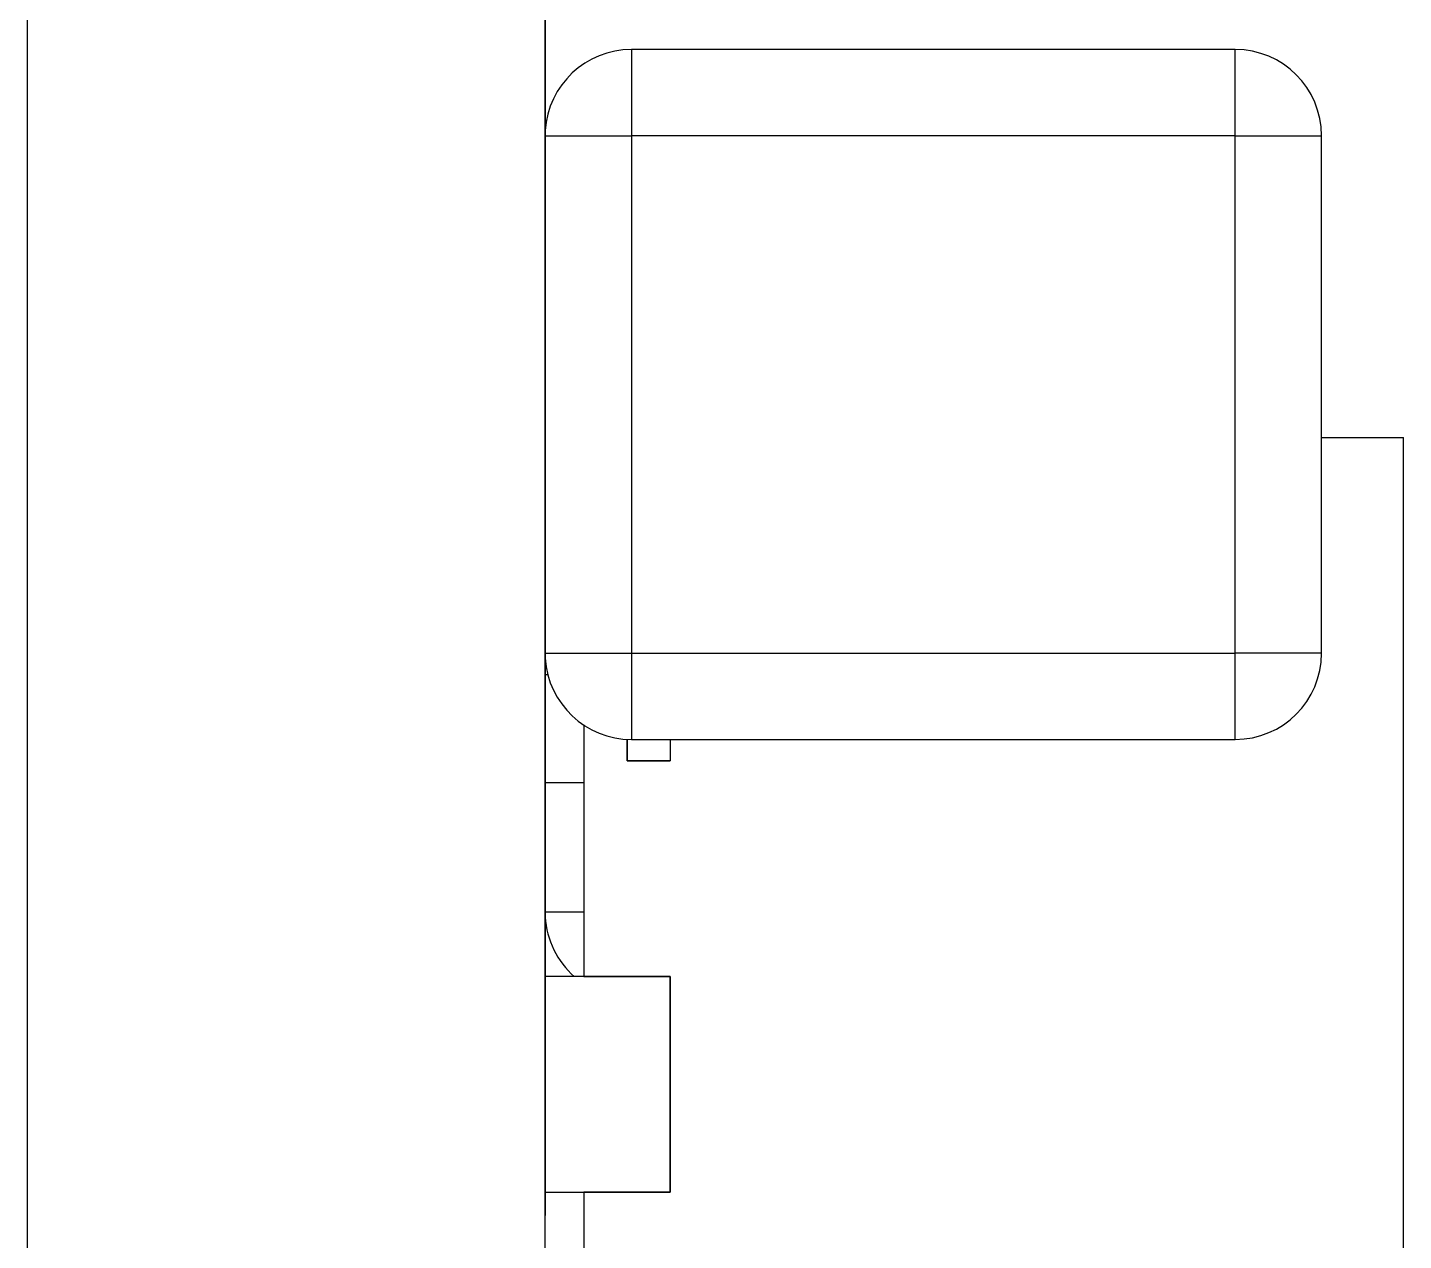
# Model space of a CAD drawing. Extents: x 97.2 to 177, y 92.4 to 133.1.
# Drawn here: x 154.933 to 156.528, y 109.284 to 110.691 of the extents above; entities that cross this region are included whole.
import ezdxf

# ---------------------------------------------------------------- set-up
doc = ezdxf.new("R2010")
doc.units = 0
doc.layers.add('ProjItem011', color=7, linetype='CONTINUOUS')

msp = doc.modelspace()

# ---------------------------------------------------------------- linework, layer by layer
at = {"layer": 'ProjItem011'}
for p, q in [((154.933, 97.8653), (154.933, 117.865)), ((154.933, 97.8653), (154.933, 117.865)), ((154.933, 97.8653), (154.933, 117.865)), ((155.533, 97.8653), (155.533, 117.865)), ((155.533, 97.8653), (155.533, 117.865)), ((155.533, 110.765), (155.533, 109.765)), ((155.533, 110.765), (155.533, 109.765)), ((155.533, 110.765), (155.533, 109.765)), ((155.533, 110.765), (155.533, 109.765)), ((156.333, 110.665), (155.633, 110.665)), ((156.333, 110.665), (155.633, 110.665)), ((156.333, 110.665), (155.633, 110.665)), ((156.333, 110.665), (155.633, 110.665)), ((156.333, 110.665), (155.633, 110.665)), ((156.333, 110.665), (155.633, 110.665)), ((155.633, 110.565), (155.633, 109.965)), ((156.333, 110.565), (155.633, 110.565)), ((156.333, 110.565), (155.633, 110.565)), ((155.633, 110.565), (155.633, 109.965)), ((155.633, 110.565), (155.633, 109.965)), ((156.333, 110.565), (155.633, 110.565)), ((156.333, 110.565), (155.633, 110.565)), ((155.633, 110.565), (155.633, 109.965)), ((155.633, 110.565), (155.633, 109.965)), ((156.333, 110.565), (155.633, 110.565)), ((155.633, 110.565), (155.633, 109.965)), ((156.333, 110.565), (155.633, 110.565)), ((156.333, 109.965), (156.333, 110.565)), ((156.333, 109.965), (156.333, 110.565)), ((156.333, 109.965), (156.333, 110.565)), ((156.333, 109.965), (156.333, 110.565)), ((156.333, 109.965), (156.333, 110.565)), ((156.333, 109.965), (156.333, 110.565)), ((156.433, 109.965), (156.433, 110.565)), ((156.433, 109.965), (156.433, 110.565)), ((156.433, 109.965), (156.433, 110.565)), ((156.433, 109.965), (156.433, 110.565)), ((156.433, 109.965), (156.433, 110.565)), ((156.433, 109.965), (156.433, 110.565)), ((156.433, 110.215), (156.528, 110.215)), ((156.433, 110.215), (156.528, 110.215)), ((156.433, 110.215), (156.528, 110.215)), ((156.433, 110.215), (156.528, 110.215)), ((156.433, 110.215), (156.528, 110.215)), ((156.433, 110.215), (156.528, 110.215)), ((156.433, 110.215), (156.528, 110.215)), ((156.433, 110.215), (156.528, 110.215)), ((156.433, 110.215), (156.528, 110.215)), ((156.433, 110.215), (156.528, 110.215)), ((156.528, 105.215), (156.528, 110.215)), ((156.528, 105.215), (156.528, 110.215)), ((156.528, 105.215), (156.528, 110.215)), ((156.528, 105.215), (156.528, 110.215)), ((156.528, 105.215), (156.528, 110.215)), ((156.528, 105.215), (156.528, 110.215)), ((156.528, 105.215), (156.528, 110.215)), ((156.528, 105.215), (156.528, 110.215)), ((156.528, 105.215), (156.528, 110.215)), ((156.528, 105.215), (156.528, 110.215)), ((155.633, 109.965), (156.333, 109.965)), ((155.633, 109.965), (156.333, 109.965)), ((155.633, 109.965), (156.333, 109.965)), ((155.633, 109.965), (156.333, 109.965)), ((155.633, 109.965), (156.333, 109.965)), ((155.633, 109.965), (156.333, 109.965)), ((155.536, 109.94), (155.533, 109.94)), ((155.533, 109.94), (155.533, 109.94)), ((155.536, 109.94), (155.533, 109.94)), ((155.533, 109.94), (155.533, 109.94)), ((155.536, 109.94), (155.533, 109.94)), ((155.533, 109.94), (155.533, 109.94)), ((155.536, 109.94), (155.533, 109.94)), ((155.533, 109.94), (155.533, 109.94)), ((155.536, 109.94), (155.533, 109.94)), ((155.533, 109.94), (155.533, 109.94)), ((155.536, 109.94), (155.533, 109.94)), ((155.533, 109.94), (155.533, 109.94)), ((155.536, 109.94), (155.533, 109.94)), ((155.533, 109.94), (155.533, 109.94)), ((155.536, 109.94), (155.533, 109.94)), ((155.533, 109.94), (155.533, 109.94)), ((155.536, 109.94), (155.533, 109.94)), ((155.533, 109.94), (155.533, 109.94)), ((155.536, 109.94), (155.533, 109.94)), ((155.533, 109.94), (155.533, 109.94)), ((155.578, 109.882), (155.578, 109.59)), ((155.578, 109.882), (155.578, 109.59)), ((155.578, 109.882), (155.578, 109.59)), ((155.578, 109.882), (155.578, 109.59)), ((155.578, 109.882), (155.578, 109.59)), ((155.578, 109.882), (155.578, 109.59)), ((155.578, 109.882), (155.578, 109.59)), ((155.578, 109.882), (155.578, 109.59)), ((155.578, 109.882), (155.578, 109.59)), ((155.578, 109.882), (155.578, 109.59)), ((155.628, 109.865), (155.628, 109.84)), ((155.628, 109.84), (155.628, 109.865)), ((155.628, 109.865), (155.628, 109.84)), ((155.628, 109.84), (155.628, 109.865)), ((155.628, 109.865), (155.628, 109.84)), ((155.628, 109.865), (155.628, 109.84)), ((155.628, 109.84), (155.628, 109.865)), ((155.628, 109.84), (155.628, 109.865)), ((155.628, 109.865), (155.628, 109.84)), ((155.628, 109.865), (155.628, 109.84)), ((155.628, 109.84), (155.628, 109.865)), ((155.628, 109.84), (155.628, 109.865)), ((155.628, 109.865), (155.628, 109.84)), ((155.628, 109.865), (155.628, 109.84)), ((155.628, 109.84), (155.628, 109.865)), ((155.628, 109.84), (155.628, 109.865)), ((155.628, 109.865), (155.628, 109.84)), ((155.628, 109.865), (155.628, 109.84)), ((155.628, 109.84), (155.628, 109.865)), ((155.628, 109.84), (155.628, 109.865)), ((155.633, 109.865), (156.333, 109.865)), ((155.633, 109.865), (156.333, 109.865)), ((155.633, 109.865), (156.333, 109.865)), ((155.633, 109.865), (156.333, 109.865)), ((155.633, 109.865), (156.333, 109.865)), ((155.633, 109.865), (156.333, 109.865)), ((155.678, 109.865), (155.678, 109.84)), ((155.678, 109.865), (155.678, 109.84)), ((155.678, 109.865), (155.678, 109.84)), ((155.678, 109.865), (155.678, 109.84)), ((155.678, 109.865), (155.678, 109.84)), ((155.678, 109.865), (155.678, 109.84)), ((155.678, 109.865), (155.678, 109.84)), ((155.678, 109.865), (155.678, 109.84)), ((155.678, 109.865), (155.678, 109.84)), ((155.678, 109.865), (155.678, 109.84)), ((155.678, 109.865), (155.678, 109.84)), ((155.678, 109.865), (155.678, 109.84)), ((155.678, 109.865), (155.678, 109.84)), ((155.678, 109.865), (155.678, 109.84)), ((155.678, 109.865), (155.678, 109.84)), ((155.678, 109.865), (155.678, 109.84)), ((155.678, 109.865), (155.678, 109.84)), ((155.678, 109.865), (155.678, 109.84)), ((155.678, 109.865), (155.678, 109.84)), ((155.678, 109.865), (155.678, 109.84)), ((155.628, 109.84), (155.678, 109.84)), ((155.678, 109.84), (155.628, 109.84)), ((155.628, 109.84), (155.678, 109.84)), ((155.678, 109.84), (155.628, 109.84)), ((155.628, 109.84), (155.678, 109.84)), ((155.628, 109.84), (155.678, 109.84)), ((155.678, 109.84), (155.628, 109.84)), ((155.678, 109.84), (155.628, 109.84)), ((155.628, 109.84), (155.678, 109.84)), ((155.628, 109.84), (155.678, 109.84)), ((155.678, 109.84), (155.628, 109.84)), ((155.678, 109.84), (155.628, 109.84)), ((155.628, 109.84), (155.678, 109.84)), ((155.628, 109.84), (155.678, 109.84)), ((155.678, 109.84), (155.628, 109.84)), ((155.678, 109.84), (155.628, 109.84)), ((155.628, 109.84), (155.678, 109.84)), ((155.628, 109.84), (155.678, 109.84)), ((155.678, 109.84), (155.628, 109.84)), ((155.678, 109.84), (155.628, 109.84)), ((155.533, 109.815), (155.533, 109.815)), ((155.533, 109.815), (155.578, 109.815)), ((155.533, 109.815), (155.533, 109.815)), ((155.533, 109.815), (155.578, 109.815)), ((155.533, 109.815), (155.533, 109.815)), ((155.533, 109.815), (155.578, 109.815)), ((155.533, 109.815), (155.533, 109.815)), ((155.533, 109.815), (155.578, 109.815)), ((155.533, 109.815), (155.533, 109.815)), ((155.533, 109.815), (155.578, 109.815)), ((155.533, 109.815), (155.533, 109.815)), ((155.533, 109.815), (155.578, 109.815)), ((155.533, 109.815), (155.533, 109.815)), ((155.533, 109.815), (155.578, 109.815)), ((155.533, 109.815), (155.533, 109.815)), ((155.533, 109.815), (155.578, 109.815)), ((155.533, 109.815), (155.533, 109.815)), ((155.533, 109.815), (155.578, 109.815)), ((155.533, 109.815), (155.533, 109.815)), ((155.533, 109.815), (155.578, 109.815)), ((155.533, 109.765), (155.533, 109.756)), ((155.533, 109.765), (155.533, 109.756)), ((155.533, 109.765), (155.533, 109.765)), ((155.533, 109.765), (155.533, 109.756)), ((155.533, 109.765), (155.533, 109.756)), ((155.533, 109.765), (155.533, 109.765)), ((155.533, 109.756), (155.533, 109.756)), ((155.533, 109.756), (155.533, 109.756)), ((155.533, 109.71), (155.533, 109.71)), ((155.533, 109.71), (155.533, 109.71)), ((155.533, 109.71), (155.533, 109.71)), ((155.533, 109.71), (155.533, 109.71)), ((155.533, 109.71), (155.533, 109.71)), ((155.533, 109.71), (155.533, 109.71)), ((155.533, 109.71), (155.533, 109.71)), ((155.533, 109.71), (155.533, 109.71)), ((155.533, 109.71), (155.533, 109.71)), ((155.533, 109.71), (155.533, 109.71)), ((155.533, 109.71), (155.533, 109.71)), ((155.533, 109.71), (155.533, 109.71)), ((155.533, 109.71), (155.533, 109.71)), ((155.533, 109.71), (155.533, 109.71)), ((155.533, 109.71), (155.533, 109.71)), ((155.533, 109.71), (155.533, 109.71)), ((155.533, 109.71), (155.533, 109.618)), ((155.533, 109.71), (155.533, 109.618)), ((155.533, 109.71), (155.533, 109.71)), ((155.533, 109.71), (155.533, 109.71)), ((155.533, 109.71), (155.533, 109.71)), ((155.533, 109.71), (155.533, 109.71)), ((155.533, 109.71), (155.533, 109.71)), ((155.533, 109.71), (155.533, 109.71)), ((155.533, 109.71), (155.533, 109.71)), ((155.533, 109.71), (155.533, 109.71)), ((155.533, 109.71), (155.533, 109.71)), ((155.533, 109.71), (155.533, 109.71)), ((155.533, 109.71), (155.533, 109.71)), ((155.533, 109.71), (155.533, 109.71)), ((155.533, 109.71), (155.533, 109.71)), ((155.533, 109.71), (155.533, 109.71)), ((155.533, 109.71), (155.533, 109.71)), ((155.533, 109.71), (155.533, 109.71)), ((155.533, 109.71), (155.533, 109.618)), ((155.533, 109.71), (155.533, 109.618)), ((155.533, 109.618), (155.533, 109.618)), ((155.533, 109.618), (155.533, 109.618)), ((155.678, 109.59), (155.533, 109.59)), ((155.533, 109.59), (155.533, 109.59)), ((155.678, 109.59), (155.533, 109.59)), ((155.533, 109.59), (155.533, 109.59)), ((155.678, 109.59), (155.533, 109.59)), ((155.533, 109.59), (155.533, 109.59)), ((155.678, 109.59), (155.533, 109.59)), ((155.533, 109.59), (155.533, 109.59)), ((155.678, 109.59), (155.533, 109.59)), ((155.533, 109.59), (155.533, 109.59)), ((155.678, 109.59), (155.533, 109.59)), ((155.533, 109.59), (155.533, 109.59)), ((155.678, 109.59), (155.533, 109.59)), ((155.533, 109.59), (155.533, 109.59)), ((155.678, 109.59), (155.533, 109.59)), ((155.533, 109.59), (155.533, 109.59)), ((155.678, 109.59), (155.533, 109.59)), ((155.533, 109.59), (155.533, 109.59)), ((155.678, 109.59), (155.533, 109.59)), ((155.533, 109.59), (155.533, 109.59)), ((155.578, 109.59), (155.678, 109.59)), ((155.578, 109.59), (155.678, 109.59)), ((155.578, 109.59), (155.678, 109.59)), ((155.578, 109.59), (155.678, 109.59)), ((155.578, 109.59), (155.678, 109.59)), ((155.578, 109.59), (155.678, 109.59)), ((155.578, 109.59), (155.678, 109.59)), ((155.578, 109.59), (155.678, 109.59)), ((155.578, 109.59), (155.678, 109.59)), ((155.578, 109.59), (155.678, 109.59)), ((155.678, 109.34), (155.678, 109.59)), ((155.678, 109.59), (155.678, 109.34)), ((155.678, 109.34), (155.678, 109.59)), ((155.678, 109.59), (155.678, 109.34)), ((155.678, 109.34), (155.678, 109.59)), ((155.678, 109.34), (155.678, 109.59)), ((155.678, 109.59), (155.678, 109.34)), ((155.678, 109.59), (155.678, 109.34)), ((155.678, 109.34), (155.678, 109.59)), ((155.678, 109.34), (155.678, 109.59)), ((155.678, 109.59), (155.678, 109.34)), ((155.678, 109.59), (155.678, 109.34)), ((155.678, 109.34), (155.678, 109.59)), ((155.678, 109.34), (155.678, 109.59)), ((155.678, 109.59), (155.678, 109.34)), ((155.678, 109.59), (155.678, 109.34)), ((155.678, 109.34), (155.678, 109.59)), ((155.678, 109.34), (155.678, 109.59)), ((155.678, 109.59), (155.678, 109.34)), ((155.678, 109.59), (155.678, 109.34)), ((155.533, 109.572), (155.533, 109.359)), ((155.533, 109.572), (155.533, 109.359)), ((155.533, 109.572), (155.533, 109.359)), ((155.533, 109.572), (155.533, 109.359)), ((155.533, 109.572), (155.533, 109.572)), ((155.533, 109.572), (155.533, 109.572)), ((155.533, 109.359), (155.533, 109.359)), ((155.533, 109.359), (155.533, 109.359)), ((155.533, 109.34), (155.533, 109.34)), ((155.533, 109.34), (155.678, 109.34)), ((155.533, 109.34), (155.533, 109.34)), ((155.533, 109.34), (155.678, 109.34)), ((155.533, 109.34), (155.533, 109.34)), ((155.533, 109.34), (155.678, 109.34)), ((155.533, 109.34), (155.533, 109.34)), ((155.533, 109.34), (155.678, 109.34)), ((155.533, 109.34), (155.533, 109.34)), ((155.533, 109.34), (155.678, 109.34)), ((155.533, 109.34), (155.533, 109.34)), ((155.533, 109.34), (155.678, 109.34)), ((155.533, 109.34), (155.533, 109.34)), ((155.533, 109.34), (155.678, 109.34)), ((155.533, 109.34), (155.533, 109.34)), ((155.533, 109.34), (155.678, 109.34)), ((155.533, 109.34), (155.533, 109.34)), ((155.533, 109.34), (155.678, 109.34)), ((155.533, 109.34), (155.533, 109.34)), ((155.533, 109.34), (155.678, 109.34)), ((155.678, 109.34), (155.578, 109.34)), ((155.578, 109.34), (155.578, 109.09)), ((155.678, 109.34), (155.578, 109.34)), ((155.578, 109.34), (155.578, 109.09)), ((155.678, 109.34), (155.578, 109.34)), ((155.578, 109.34), (155.578, 109.09)), ((155.578, 109.34), (155.578, 109.09)), ((155.678, 109.34), (155.578, 109.34)), ((155.678, 109.34), (155.578, 109.34)), ((155.578, 109.34), (155.578, 109.09)), ((155.578, 109.34), (155.578, 109.09)), ((155.678, 109.34), (155.578, 109.34)), ((155.678, 109.34), (155.578, 109.34)), ((155.578, 109.34), (155.578, 109.09)), ((155.578, 109.34), (155.578, 109.09)), ((155.678, 109.34), (155.578, 109.34)), ((155.678, 109.34), (155.578, 109.34)), ((155.578, 109.34), (155.578, 109.09)), ((155.578, 109.34), (155.578, 109.09)), ((155.678, 109.34), (155.578, 109.34)), ((155.533, 109.313), (155.533, 109.313)), ((155.533, 109.313), (155.533, 109.313)), ((155.533, 109.313), (155.533, 109.313)), ((155.533, 109.313), (155.533, 109.313))]:
    msp.add_line(p, q, dxfattribs=at)
for centre, start, end in [((155.633, 110.565), 90, 176.6), ((155.633, 110.565), 90, 176.6), ((155.633, 110.565), 90, 176.6), ((155.633, 110.565), 90, 176.6), ((155.633, 110.565), 90, 176.6), ((155.633, 110.565), 90, 176.6), ((155.633, 110.565), 90, 176.6), ((155.633, 110.565), 90, 176.6), ((156.333, 110.565), 0, 90), ((156.333, 110.565), 0, 90), ((156.333, 110.565), 0, 90), ((156.333, 110.565), 0, 90), ((156.333, 110.565), 0, 90), ((156.333, 110.565), 0, 90), ((156.333, 110.565), 0, 90), ((156.333, 110.565), 0, 90), ((155.633, 110.565), 179.744, 180), ((155.633, 110.565), 179.744, 180), ((155.633, 110.565), 179.744, 180), ((155.633, 110.565), 179.744, 180), ((155.633, 110.565), 179.744, 180), ((155.633, 110.565), 179.744, 180), ((155.633, 110.565), 179.744, 180), ((155.633, 110.565), 179.744, 180), ((155.633, 109.965), 180, -179.744), ((155.633, 109.965), 180, -179.744), ((155.633, 109.965), -180, -179.744), ((155.633, 109.965), -180, -179.744), ((155.633, 109.965), -180, -179.744), ((155.633, 109.965), -180, -179.744), ((155.633, 109.965), 180, -179.744), ((155.633, 109.965), 180, -179.744), ((156.333, 109.965), -90, 0), ((156.333, 109.965), -90, 0), ((156.333, 109.965), -90, 0), ((156.333, 109.965), -90, 0), ((156.333, 109.965), -90, 0), ((156.333, 109.965), -90, 0), ((156.333, 109.965), -90, 0), ((156.333, 109.965), -90, 0), ((155.633, 109.965), -176.6, -90), ((155.633, 109.965), -176.6, -90), ((155.633, 109.965), -176.6, -90), ((155.633, 109.965), -176.6, -90), ((155.633, 109.965), -176.6, -90), ((155.633, 109.965), -176.6, -90), ((155.633, 109.965), -176.6, -90), ((155.633, 109.965), -176.6, -90), ((155.633, 109.665), 180, -179.744), ((155.633, 109.665), 180, -179.744), ((155.633, 109.665), -180, -179.744), ((155.633, 109.665), -180, -179.744), ((155.633, 109.665), -180, -179.744), ((155.633, 109.665), -180, -179.744), ((155.633, 109.665), 180, -179.744), ((155.633, 109.665), 180, -179.744), ((155.633, 109.665), -176.6, -131.41), ((155.633, 109.665), -176.6, -131.41), ((155.633, 109.665), -176.6, -131.41), ((155.633, 109.665), -176.6, -131.41), ((155.633, 109.665), -176.6, -131.41), ((155.633, 109.665), -176.6, -131.41), ((155.633, 109.665), -176.6, -131.41), ((155.633, 109.665), -176.6, -131.41)]:
    msp.add_arc(centre, 0.1, start, end, dxfattribs=at)
for points, degree in [([(155.633, 110.665), (155.633, 110.666), (155.633, 110.619), (155.633, 110.565)], 3), ([(155.633, 110.665), (155.633, 110.666), (155.633, 110.619), (155.633, 110.565)], 3), ([(155.633, 110.665), (155.633, 110.666), (155.633, 110.619), (155.633, 110.565)], 3), ([(155.633, 110.665), (155.633, 110.666), (155.633, 110.619), (155.633, 110.565)], 3), ([(155.633, 110.665), (155.633, 110.666), (155.633, 110.619), (155.633, 110.565)], 3), ([(155.633, 110.665), (155.633, 110.666), (155.633, 110.619), (155.633, 110.565)], 3), ([(156.333, 110.565), (156.333, 110.619), (156.333, 110.666), (156.333, 110.665)], 3), ([(156.333, 110.565), (156.333, 110.619), (156.333, 110.666), (156.333, 110.665)], 3), ([(156.333, 110.565), (156.333, 110.619), (156.333, 110.666), (156.333, 110.665)], 3), ([(156.333, 110.565), (156.333, 110.619), (156.333, 110.666), (156.333, 110.665)], 3), ([(156.333, 110.565), (156.333, 110.619), (156.333, 110.666), (156.333, 110.665)], 3), ([(156.333, 110.565), (156.333, 110.619), (156.333, 110.666), (156.333, 110.665)], 3), ([(155.533, 110.565), (155.533, 110.565)], 1), ([(155.533, 110.565), (155.535, 110.565), (155.581, 110.565), (155.633, 110.565)], 3), ([(155.533, 110.565), (155.533, 110.565)], 1), ([(155.533, 110.565), (155.535, 110.565), (155.581, 110.565), (155.633, 110.565)], 3), ([(155.533, 110.565), (155.533, 110.565)], 1), ([(155.533, 110.565), (155.535, 110.565), (155.581, 110.565), (155.633, 110.565)], 3), ([(155.533, 110.565), (155.533, 110.565)], 1), ([(155.533, 110.565), (155.535, 110.565), (155.581, 110.565), (155.633, 110.565)], 3), ([(155.533, 110.565), (155.533, 110.565)], 1), ([(155.533, 110.565), (155.535, 110.565), (155.581, 110.565), (155.633, 110.565)], 3), ([(155.533, 110.565), (155.533, 110.565)], 1), ([(155.533, 110.565), (155.535, 110.565), (155.581, 110.565), (155.633, 110.565)], 3), ([(156.333, 110.565), (156.386, 110.565), (156.434, 110.565), (156.433, 110.565)], 3), ([(156.333, 110.565), (156.386, 110.565), (156.434, 110.565), (156.433, 110.565)], 3), ([(156.333, 110.565), (156.386, 110.565), (156.434, 110.565), (156.433, 110.565)], 3), ([(156.333, 110.565), (156.386, 110.565), (156.434, 110.565), (156.433, 110.565)], 3), ([(156.333, 110.565), (156.386, 110.565), (156.434, 110.565), (156.433, 110.565)], 3), ([(156.333, 110.565), (156.386, 110.565), (156.434, 110.565), (156.433, 110.565)], 3), ([(155.533, 109.965), (155.533, 109.965)], 1), ([(155.533, 109.965), (155.535, 109.965), (155.581, 109.965), (155.633, 109.965)], 3), ([(155.533, 109.965), (155.533, 109.965)], 1), ([(155.533, 109.965), (155.535, 109.965), (155.581, 109.965), (155.633, 109.965)], 3), ([(155.533, 109.965), (155.533, 109.965)], 1), ([(155.533, 109.965), (155.535, 109.965), (155.581, 109.965), (155.633, 109.965)], 3), ([(155.533, 109.965), (155.533, 109.965)], 1), ([(155.533, 109.965), (155.535, 109.965), (155.581, 109.965), (155.633, 109.965)], 3), ([(155.533, 109.965), (155.533, 109.965)], 1), ([(155.533, 109.965), (155.535, 109.965), (155.581, 109.965), (155.633, 109.965)], 3), ([(155.533, 109.965), (155.533, 109.965)], 1), ([(155.533, 109.965), (155.535, 109.965), (155.581, 109.965), (155.633, 109.965)], 3), ([(155.633, 109.965), (155.633, 109.912), (155.633, 109.864), (155.633, 109.865)], 3), ([(155.633, 109.965), (155.633, 109.912), (155.633, 109.864), (155.633, 109.865)], 3), ([(155.633, 109.965), (155.633, 109.912), (155.633, 109.864), (155.633, 109.865)], 3), ([(155.633, 109.965), (155.633, 109.912), (155.633, 109.864), (155.633, 109.865)], 3), ([(155.633, 109.965), (155.633, 109.912), (155.633, 109.864), (155.633, 109.865)], 3), ([(155.633, 109.965), (155.633, 109.912), (155.633, 109.864), (155.633, 109.865)], 3), ([(156.433, 109.965), (156.434, 109.965), (156.386, 109.965), (156.333, 109.965)], 3), ([(156.433, 109.965), (156.434, 109.965), (156.386, 109.965), (156.333, 109.965)], 3), ([(156.333, 109.865), (156.333, 109.864), (156.333, 109.912), (156.333, 109.965)], 3), ([(156.333, 109.865), (156.333, 109.864), (156.333, 109.912), (156.333, 109.965)], 3), ([(156.433, 109.965), (156.434, 109.965), (156.386, 109.965), (156.333, 109.965)], 3), ([(156.433, 109.965), (156.434, 109.965), (156.386, 109.965), (156.333, 109.965)], 3), ([(156.333, 109.865), (156.333, 109.864), (156.333, 109.912), (156.333, 109.965)], 3), ([(156.333, 109.865), (156.333, 109.864), (156.333, 109.912), (156.333, 109.965)], 3), ([(156.433, 109.965), (156.434, 109.965), (156.386, 109.965), (156.333, 109.965)], 3), ([(156.333, 109.865), (156.333, 109.864), (156.333, 109.912), (156.333, 109.965)], 3), ([(156.433, 109.965), (156.434, 109.965), (156.386, 109.965), (156.333, 109.965)], 3), ([(156.333, 109.865), (156.333, 109.864), (156.333, 109.912), (156.333, 109.965)], 3), ([(155.533, 109.756), (155.533, 109.732), (155.533, 109.71), (155.533, 109.71)], 3), ([(155.533, 109.756), (155.533, 109.732), (155.533, 109.71), (155.533, 109.71)], 3), ([(155.533, 109.756), (155.533, 109.732), (155.533, 109.71), (155.533, 109.71)], 3), ([(155.533, 109.756), (155.533, 109.732), (155.533, 109.71), (155.533, 109.71)], 3), ([(155.533, 109.665), (155.533, 109.665)], 1), ([(155.533, 109.665), (155.537, 109.665), (155.578, 109.665)], 2), ([(155.533, 109.665), (155.533, 109.665)], 1), ([(155.533, 109.665), (155.537, 109.665), (155.578, 109.665)], 2), ([(155.533, 109.665), (155.533, 109.665)], 1), ([(155.533, 109.665), (155.537, 109.665), (155.578, 109.665)], 2), ([(155.533, 109.665), (155.533, 109.665)], 1), ([(155.533, 109.665), (155.537, 109.665), (155.578, 109.665)], 2), ([(155.533, 109.665), (155.533, 109.665)], 1), ([(155.533, 109.665), (155.537, 109.665), (155.578, 109.665)], 2), ([(155.533, 109.665), (155.533, 109.665)], 1), ([(155.533, 109.665), (155.537, 109.665), (155.578, 109.665)], 2), ([(155.533, 109.618), (155.533, 109.618), (155.533, 109.596), (155.533, 109.572)], 3), ([(155.533, 109.618), (155.533, 109.618), (155.533, 109.596), (155.533, 109.572)], 3), ([(155.533, 109.618), (155.533, 109.618), (155.533, 109.596), (155.533, 109.572)], 3), ([(155.533, 109.618), (155.533, 109.618), (155.533, 109.596), (155.533, 109.572)], 3), ([(155.533, 109.359), (155.533, 109.334), (155.533, 109.312), (155.533, 109.313)], 3), ([(155.533, 109.359), (155.533, 109.334), (155.533, 109.312), (155.533, 109.313)], 3), ([(155.533, 109.359), (155.533, 109.334), (155.533, 109.312), (155.533, 109.313)], 3), ([(155.533, 109.359), (155.533, 109.334), (155.533, 109.312), (155.533, 109.313)], 3)]:
    msp.add_open_spline(points, degree=degree, dxfattribs=at)

doc.saveas('drawing.dxf')
